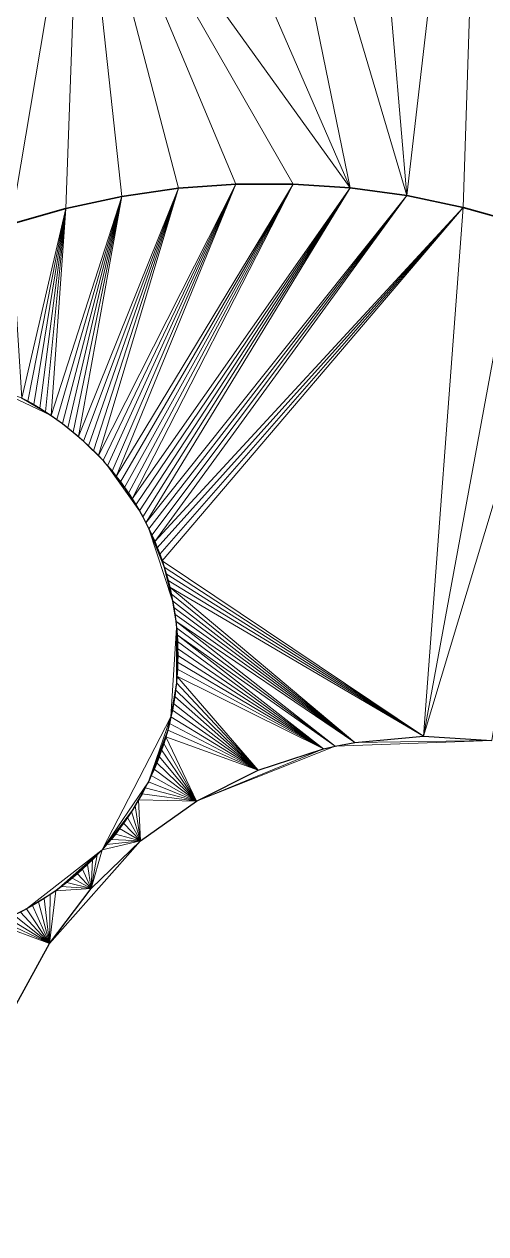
# Model space of a CAD drawing. Header units: metres. Extents: x 246428 to 246884, y 7418966 to 7419490.
# Drawn here: x 246845.54 to 246852.26, y 7419391.29 to 7419408.86 of the extents above; entities that cross this region are included whole.
import ezdxf

# ---------------------------------------------------------------- set-up
doc = ezdxf.new("R2010")
doc.units = ezdxf.units.M
doc.linetypes.add('blank name', pattern=[0])
doc.linetypes.add('HIDDEN', pattern=[9.525, 6.35, -3.175])
doc.layers.add('_12D_UNMAPPED', color=7, linetype='Continuous')
doc.layers.add('GRADELINES', color=250, linetype='HIDDEN', lineweight=25)
doc.layers.add('KERB_LIP', color=7, linetype='Continuous', lineweight=35, true_color=0x5fd2ff)

msp = doc.modelspace()

# ---------------------------------------------------------------- linework, layer by layer
at = {"layer": '_12D_UNMAPPED', "color": 3, "linetype": 'blank name', "lineweight": 0}
for points in [[(246852.257, 7419416.289, 36.456), (246851.11, 7419406.371, 36.508), (246850.281, 7419416.052, 36.438)], [(246851.926, 7419406.2, 36.518), (246851.11, 7419406.371, 36.508), (246852.257, 7419416.289, 36.456)], [(246852.727, 7419405.974, 36.527), (246851.926, 7419406.2, 36.518), (246852.257, 7419416.289, 36.456)], [(246853.511, 7419405.692, 36.537), (246852.727, 7419405.974, 36.527), (246852.257, 7419416.289, 36.456)], [(246853.511, 7419405.692, 36.537), (246852.257, 7419416.289, 36.456), (246852.257, 7419416.289, 36.456)], [(246850.281, 7419416.052, 36.438), (246851.11, 7419406.371, 36.508), (246848.504, 7419415.157, 36.426)], [(246848.504, 7419415.157, 36.426), (246850.285, 7419406.484, 36.499), (246847.137, 7419413.71, 36.422)], [(246851.11, 7419406.371, 36.508), (246850.285, 7419406.484, 36.499), (246848.504, 7419415.157, 36.426)], [(246850.285, 7419406.484, 36.499), (246846.359, 7419411.938, 36.425), (246847.137, 7419413.71, 36.422)], [(246840.724, 7419408.846, 36.389), (246840.679, 7419409.113, 36.386), (246846.359, 7419411.938, 36.425)], [(246845.349, 7419405.955, 36.453), (246840.724, 7419408.846, 36.389), (246846.359, 7419411.938, 36.425)], [(246846.15, 7419406.186, 36.46), (246845.349, 7419405.955, 36.453), (246846.359, 7419411.938, 36.425)], [(246846.964, 7419406.36, 36.467), (246846.15, 7419406.186, 36.46), (246846.359, 7419411.938, 36.425)], [(246850.285, 7419406.484, 36.499), (246849.453, 7419406.54, 36.491), (246846.359, 7419411.938, 36.425)], [(246847.789, 7419406.478, 36.474), (246846.964, 7419406.36, 36.467), (246846.359, 7419411.938, 36.425)], [(246849.453, 7419406.54, 36.491), (246848.62, 7419406.538, 36.483), (246846.359, 7419411.938, 36.425)], [(246848.62, 7419406.538, 36.483), (246847.789, 7419406.478, 36.474), (246846.359, 7419411.938, 36.425)], [(246846.622, 7419402.594, 37.006), (246848.62, 7419406.538, 36.483), (246846.69, 7419402.521, 37.007)], [(246847.789, 7419406.478, 36.474), (246848.62, 7419406.538, 36.483), (246846.622, 7419402.594, 37.006)], [(246846.69, 7419402.521, 37.007), (246848.62, 7419406.538, 36.483), (246846.756, 7419402.446, 37.009)], [(246846.756, 7419402.446, 37.009), (246848.62, 7419406.538, 36.483), (246846.821, 7419402.369, 37.01)], [(246846.821, 7419402.369, 37.01), (246848.62, 7419406.538, 36.483), (246846.883, 7419402.291, 37.011)], [(246848.62, 7419406.538, 36.483), (246849.453, 7419406.54, 36.491), (246846.883, 7419402.291, 37.011)], [(246846.883, 7419402.291, 37.011), (246849.453, 7419406.54, 36.491), (246846.944, 7419402.212, 37.013)], [(246846.944, 7419402.212, 37.013), (246849.453, 7419406.54, 36.491), (246847.003, 7419402.131, 37.014)], [(246847.003, 7419402.131, 37.014), (246849.453, 7419406.54, 36.491), (246847.06, 7419402.049, 37.015)], [(246847.06, 7419402.049, 37.015), (246849.453, 7419406.54, 36.491), (246847.114, 7419401.965, 37.016)], [(246849.453, 7419406.54, 36.491), (246850.285, 7419406.484, 36.499), (246847.114, 7419401.965, 37.016)], [(246845.938, 7419403.176, 36.992), (246846.964, 7419406.36, 36.467), (246846.02, 7419403.118, 36.994)], [(246846.15, 7419406.186, 36.46), (246846.964, 7419406.36, 36.467), (246845.938, 7419403.176, 36.992)], [(246846.02, 7419403.118, 36.994), (246846.964, 7419406.36, 36.467), (246846.1, 7419403.059, 36.996)], [(246846.1, 7419403.059, 36.996), (246846.964, 7419406.36, 36.467), (246846.179, 7419402.998, 36.997)], [(246846.179, 7419402.998, 36.997), (246846.964, 7419406.36, 36.467), (246846.257, 7419402.935, 36.999)], [(246846.257, 7419402.935, 36.999), (246846.964, 7419406.36, 36.467), (246846.333, 7419402.87, 37)], [(246846.964, 7419406.36, 36.467), (246847.789, 7419406.478, 36.474), (246846.333, 7419402.87, 37)], [(246846.333, 7419402.87, 37), (246847.789, 7419406.478, 36.474), (246846.408, 7419402.804, 37.002)], [(246846.408, 7419402.804, 37.002), (246847.789, 7419406.478, 36.474), (246846.481, 7419402.736, 37.003)], [(246846.481, 7419402.736, 37.003), (246847.789, 7419406.478, 36.474), (246846.552, 7419402.666, 37.005)], [(246846.552, 7419402.666, 37.005), (246847.789, 7419406.478, 36.474), (246846.622, 7419402.594, 37.006)], [(246847.114, 7419401.965, 37.016), (246850.285, 7419406.484, 36.499), (246847.167, 7419401.88, 37.018)], [(246847.167, 7419401.88, 37.018), (246850.285, 7419406.484, 36.499), (246847.218, 7419401.794, 37.019)], [(246847.218, 7419401.794, 37.019), (246850.285, 7419406.484, 36.499), (246847.267, 7419401.707, 37.02)], [(246847.267, 7419401.707, 37.02), (246850.285, 7419406.484, 36.499), (246847.314, 7419401.618, 37.021)], [(246850.285, 7419406.484, 36.499), (246851.11, 7419406.371, 36.508), (246847.314, 7419401.618, 37.021)], [(246847.314, 7419401.618, 37.021), (246851.11, 7419406.371, 36.508), (246847.358, 7419401.529, 37.022)], [(246847.358, 7419401.529, 37.022), (246851.11, 7419406.371, 36.508), (246847.401, 7419401.438, 37.023)], [(246847.401, 7419401.438, 37.023), (246851.11, 7419406.371, 36.508), (246847.441, 7419401.347, 37.024)], [(246851.11, 7419406.371, 36.508), (246851.926, 7419406.2, 36.518), (246847.441, 7419401.347, 37.024)], [(246845.349, 7419405.955, 36.453), (246846.15, 7419406.186, 36.46), (246845.508, 7419403.431, 36.984)], [(246845.508, 7419403.431, 36.984), (246846.15, 7419406.186, 36.46), (246845.597, 7419403.384, 36.986)], [(246845.597, 7419403.384, 36.986), (246846.15, 7419406.186, 36.46), (246845.684, 7419403.335, 36.988)], [(246845.684, 7419403.335, 36.988), (246846.15, 7419406.186, 36.46), (246845.77, 7419403.284, 36.989)], [(246845.77, 7419403.284, 36.989), (246846.15, 7419406.186, 36.46), (246845.854, 7419403.231, 36.991)], [(246845.854, 7419403.231, 36.991), (246846.15, 7419406.186, 36.46), (246845.938, 7419403.176, 36.992)], [(246847.441, 7419401.347, 37.024), (246851.926, 7419406.2, 36.518), (246847.479, 7419401.254, 37.025)], [(246847.479, 7419401.254, 37.025), (246851.926, 7419406.2, 36.518), (246847.515, 7419401.161, 37.026)], [(246847.515, 7419401.161, 37.026), (246851.926, 7419406.2, 36.518), (246847.548, 7419401.067, 37.027)], [(246851.926, 7419406.2, 36.518), (246851.348, 7419398.518, 37.098), (246847.548, 7419401.067, 37.027)], [(246851.926, 7419406.2, 36.518), (246852.727, 7419405.974, 36.527), (246851.348, 7419398.518, 37.098)], [(246852.727, 7419405.974, 36.527), (246853.511, 7419405.692, 36.537), (246851.348, 7419398.518, 37.098)], [(246851.348, 7419398.518, 37.098), (246853.511, 7419405.692, 36.537), (246852.345, 7419398.458, 37.114)], [(246844.767, 7419403.73, 36.971), (246845.508, 7419403.431, 36.984), (246845.938, 7419403.176, 36.992)], [(246845.508, 7419403.431, 36.984), (246845.597, 7419403.384, 36.986), (246845.684, 7419403.335, 36.988)], [(246845.508, 7419403.431, 36.984), (246845.684, 7419403.335, 36.988), (246845.938, 7419403.176, 36.992)], [(246845.684, 7419403.335, 36.988), (246845.854, 7419403.231, 36.991), (246845.938, 7419403.176, 36.992)], [(246845.684, 7419403.335, 36.988), (246845.77, 7419403.284, 36.989), (246845.854, 7419403.231, 36.991)], [(246845.938, 7419403.176, 36.992), (246846.02, 7419403.118, 36.994), (246846.1, 7419403.059, 36.996)], [(246846.1, 7419403.059, 36.996), (246846.179, 7419402.998, 36.997), (246846.333, 7419402.87, 37)], [(246846.1, 7419403.059, 36.996), (246846.333, 7419402.87, 37), (246846.408, 7419402.804, 37.002)], [(246846.179, 7419402.998, 36.997), (246846.257, 7419402.935, 36.999), (246846.333, 7419402.87, 37)], [(246846.408, 7419402.804, 37.002), (246846.481, 7419402.736, 37.003), (246846.69, 7419402.521, 37.007)], [(246846.481, 7419402.736, 37.003), (246846.552, 7419402.666, 37.005), (246846.622, 7419402.594, 37.006)], [(246846.481, 7419402.736, 37.003), (246846.622, 7419402.594, 37.006), (246846.69, 7419402.521, 37.007)], [(246846.756, 7419402.446, 37.009), (246846.944, 7419402.212, 37.013), (246847.003, 7419402.131, 37.014)], [(246846.756, 7419402.446, 37.009), (246846.821, 7419402.369, 37.01), (246846.944, 7419402.212, 37.013)], [(246846.756, 7419402.446, 37.009), (246847.003, 7419402.131, 37.014), (246847.218, 7419401.794, 37.019)], [(246846.821, 7419402.369, 37.01), (246846.883, 7419402.291, 37.011), (246846.944, 7419402.212, 37.013)], [(246847.003, 7419402.131, 37.014), (246847.06, 7419402.049, 37.015), (246847.218, 7419401.794, 37.019)], [(246847.06, 7419402.049, 37.015), (246847.114, 7419401.965, 37.016), (246847.218, 7419401.794, 37.019)], [(246847.114, 7419401.965, 37.016), (246847.167, 7419401.88, 37.018), (246847.218, 7419401.794, 37.019)], [(246847.358, 7419401.529, 37.022), (246847.401, 7419401.438, 37.023), (246847.441, 7419401.347, 37.024)], [(246847.358, 7419401.529, 37.022), (246847.441, 7419401.347, 37.024), (246847.515, 7419401.161, 37.026)], [(246847.358, 7419401.529, 37.022), (246847.515, 7419401.161, 37.026), (246847.58, 7419400.972, 37.028)], [(246847.358, 7419401.529, 37.022), (246847.58, 7419400.972, 37.028), (246847.702, 7419400.487, 37.032)], [(246847.441, 7419401.347, 37.024), (246847.479, 7419401.254, 37.025), (246847.515, 7419401.161, 37.026)], [(246847.515, 7419401.161, 37.026), (246847.548, 7419401.067, 37.027), (246847.58, 7419400.972, 37.028)], [(246847.548, 7419401.067, 37.027), (246851.348, 7419398.518, 37.098), (246847.58, 7419400.972, 37.028)], [(246847.58, 7419400.972, 37.028), (246847.636, 7419400.78, 37.03), (246847.702, 7419400.487, 37.032)], [(246847.58, 7419400.972, 37.028), (246851.348, 7419398.518, 37.098), (246847.609, 7419400.876, 37.029)], [(246847.58, 7419400.972, 37.028), (246847.609, 7419400.876, 37.029), (246847.636, 7419400.78, 37.03)], [(246847.609, 7419400.876, 37.029), (246851.348, 7419398.518, 37.098), (246847.636, 7419400.78, 37.03)], [(246847.636, 7419400.78, 37.03), (246851.348, 7419398.518, 37.098), (246847.66, 7419400.683, 37.03)], [(246847.636, 7419400.78, 37.03), (246847.66, 7419400.683, 37.03), (246847.682, 7419400.585, 37.031)], [(246847.636, 7419400.78, 37.03), (246847.682, 7419400.585, 37.031), (246847.702, 7419400.487, 37.032)], [(246847.66, 7419400.683, 37.03), (246850.353, 7419398.427, 37.081), (246847.682, 7419400.585, 37.031)], [(246851.348, 7419398.518, 37.098), (246850.353, 7419398.427, 37.081), (246847.66, 7419400.683, 37.03)], [(246847.682, 7419400.585, 37.031), (246850.353, 7419398.427, 37.081), (246847.702, 7419400.487, 37.032)], [(246847.702, 7419400.487, 37.032), (246850.353, 7419398.427, 37.081), (246847.72, 7419400.389, 37.032)], [(246847.702, 7419400.487, 37.032), (246847.72, 7419400.389, 37.032), (246847.735, 7419400.29, 37.033)], [(246847.702, 7419400.487, 37.032), (246847.735, 7419400.29, 37.033), (246847.748, 7419400.191, 37.034)], [(246847.72, 7419400.389, 37.032), (246850.353, 7419398.427, 37.081), (246847.735, 7419400.29, 37.033)], [(246847.735, 7419400.29, 37.033), (246850.353, 7419398.427, 37.081), (246847.748, 7419400.191, 37.034)], [(246850.353, 7419398.427, 37.081), (246850.064, 7419398.372, 37.077), (246847.748, 7419400.191, 37.034)], [(246847.748, 7419400.191, 37.034), (246850.064, 7419398.372, 37.077), (246847.758, 7419400.091, 37.034)], [(246847.758, 7419400.091, 37.034), (246847.756, 7419399.292, 37.037), (246847.678, 7419398.799, 37.038)], [(246847.758, 7419400.091, 37.034), (246847.775, 7419399.792, 37.036), (246847.756, 7419399.292, 37.037)], [(246847.758, 7419400.091, 37.034), (246850.064, 7419398.372, 37.077), (246847.766, 7419399.991, 37.035)], [(246847.758, 7419400.091, 37.034), (246847.766, 7419399.991, 37.035), (246847.772, 7419399.892, 37.035)], [(246847.758, 7419400.091, 37.034), (246847.772, 7419399.892, 37.035), (246847.775, 7419399.792, 37.036)], [(246847.766, 7419399.991, 37.035), (246849.894, 7419398.333, 37.074), (246847.772, 7419399.892, 37.035)], [(246850.064, 7419398.372, 37.077), (246849.894, 7419398.333, 37.074), (246847.766, 7419399.991, 37.035)], [(246847.772, 7419399.892, 37.035), (246849.894, 7419398.333, 37.074), (246847.775, 7419399.792, 37.036)], [(246847.775, 7419399.792, 37.036), (246847.776, 7419399.692, 37.036), (246847.756, 7419399.292, 37.037)], [(246847.776, 7419399.692, 37.036), (246847.775, 7419399.592, 37.036), (246847.756, 7419399.292, 37.037)], [(246847.775, 7419399.792, 37.036), (246849.894, 7419398.333, 37.074), (246847.776, 7419399.692, 37.036)], [(246847.776, 7419399.692, 37.036), (246849.894, 7419398.333, 37.074), (246847.775, 7419399.592, 37.036)], [(246847.775, 7419399.592, 37.036), (246847.771, 7419399.492, 37.037), (246847.756, 7419399.292, 37.037)], [(246847.771, 7419399.492, 37.037), (246847.765, 7419399.392, 37.037), (246847.756, 7419399.292, 37.037)], [(246847.771, 7419399.492, 37.037), (246849.894, 7419398.333, 37.074), (246847.765, 7419399.392, 37.037)], [(246847.775, 7419399.592, 37.036), (246849.894, 7419398.333, 37.074), (246847.771, 7419399.492, 37.037)], [(246847.756, 7419399.292, 37.037), (246847.732, 7419399.094, 37.038), (246847.678, 7419398.799, 37.038)], [(246847.756, 7419399.292, 37.037), (246847.745, 7419399.193, 37.038), (246847.732, 7419399.094, 37.038)], [(246847.756, 7419399.292, 37.037), (246848.944, 7419398.024, 37.059), (246847.745, 7419399.193, 37.038)], [(246847.765, 7419399.392, 37.037), (246848.944, 7419398.024, 37.059), (246847.756, 7419399.292, 37.037)], [(246849.894, 7419398.333, 37.074), (246848.944, 7419398.024, 37.059), (246847.765, 7419399.392, 37.037)], [(246847.745, 7419399.193, 37.038), (246848.944, 7419398.024, 37.059), (246847.732, 7419399.094, 37.038)], [(246847.732, 7419399.094, 37.038), (246847.716, 7419398.995, 37.038), (246847.678, 7419398.799, 37.038)], [(246847.716, 7419398.995, 37.038), (246847.698, 7419398.897, 37.038), (246847.678, 7419398.799, 37.038)], [(246847.716, 7419398.995, 37.038), (246848.944, 7419398.024, 37.059), (246847.698, 7419398.897, 37.038)], [(246847.732, 7419399.094, 37.038), (246848.944, 7419398.024, 37.059), (246847.716, 7419398.995, 37.038)], [(246847.678, 7419398.799, 37.038), (246847.349, 7419397.857, 37.033), (246846.676, 7419396.868, 37.023)], [(246847.678, 7419398.799, 37.038), (246847.63, 7419398.605, 37.037), (246847.349, 7419397.857, 37.033)], [(246847.678, 7419398.799, 37.038), (246847.655, 7419398.701, 37.037), (246847.63, 7419398.605, 37.037)], [(246847.678, 7419398.799, 37.038), (246848.944, 7419398.024, 37.059), (246847.655, 7419398.701, 37.037)], [(246847.698, 7419398.897, 37.038), (246848.944, 7419398.024, 37.059), (246847.678, 7419398.799, 37.038)], [(246847.63, 7419398.605, 37.037), (246847.603, 7419398.508, 37.037), (246847.349, 7419397.857, 37.033)], [(246847.63, 7419398.605, 37.037), (246848.944, 7419398.024, 37.059), (246847.603, 7419398.508, 37.037)], [(246847.655, 7419398.701, 37.037), (246848.944, 7419398.024, 37.059), (246847.63, 7419398.605, 37.037)], [(246847.603, 7419398.508, 37.037), (246847.541, 7419398.318, 37.036), (246847.349, 7419397.857, 37.033)], [(246847.603, 7419398.508, 37.037), (246847.573, 7419398.413, 37.036), (246847.541, 7419398.318, 37.036)], [(246847.603, 7419398.508, 37.037), (246848.051, 7419397.576, 37.045), (246847.573, 7419398.413, 37.036)], [(246848.944, 7419398.024, 37.059), (246848.051, 7419397.576, 37.045), (246847.603, 7419398.508, 37.037)], [(246850.353, 7419398.427, 37.081), (246852.345, 7419398.458, 37.114), (246850.064, 7419398.372, 37.077)], [(246850.353, 7419398.427, 37.081), (246851.348, 7419398.518, 37.098), (246852.345, 7419398.458, 37.114)], [(246847.541, 7419398.318, 37.036), (246847.471, 7419398.131, 37.035), (246847.349, 7419397.857, 37.033)], [(246847.541, 7419398.318, 37.036), (246847.507, 7419398.224, 37.035), (246847.471, 7419398.131, 37.035)], [(246847.541, 7419398.318, 37.036), (246848.051, 7419397.576, 37.045), (246847.507, 7419398.224, 37.035)], [(246847.573, 7419398.413, 37.036), (246848.051, 7419397.576, 37.045), (246847.541, 7419398.318, 37.036)], [(246848.051, 7419397.576, 37.045), (246849.894, 7419398.333, 37.074), (246850.064, 7419398.372, 37.077)], [(246848.051, 7419397.576, 37.045), (246848.944, 7419398.024, 37.059), (246849.894, 7419398.333, 37.074)], [(246847.471, 7419398.131, 37.035), (246847.392, 7419397.947, 37.034), (246847.349, 7419397.857, 37.033)], [(246847.471, 7419398.131, 37.035), (246847.432, 7419398.039, 37.034), (246847.392, 7419397.947, 37.034)], [(246847.471, 7419398.131, 37.035), (246848.051, 7419397.576, 37.045), (246847.432, 7419398.039, 37.034)], [(246847.507, 7419398.224, 37.035), (246848.051, 7419397.576, 37.045), (246847.471, 7419398.131, 37.035)], [(246847.392, 7419397.947, 37.034), (246848.051, 7419397.576, 37.045), (246847.349, 7419397.857, 37.033)], [(246847.432, 7419398.039, 37.034), (246848.051, 7419397.576, 37.045), (246847.392, 7419397.947, 37.034)], [(246847.349, 7419397.857, 37.033), (246847.103, 7419397.422, 37.029), (246846.676, 7419396.868, 37.023)], [(246847.349, 7419397.857, 37.033), (246847.156, 7419397.507, 37.03), (246847.103, 7419397.422, 37.029)], [(246847.349, 7419397.857, 37.033), (246847.304, 7419397.768, 37.032), (246847.156, 7419397.507, 37.03)], [(246847.304, 7419397.768, 37.032), (246847.257, 7419397.679, 37.032), (246847.156, 7419397.507, 37.03)], [(246847.304, 7419397.768, 37.032), (246848.051, 7419397.576, 37.045), (246847.257, 7419397.679, 37.032)], [(246847.349, 7419397.857, 37.033), (246848.051, 7419397.576, 37.045), (246847.304, 7419397.768, 37.032)], [(246847.257, 7419397.679, 37.032), (246847.208, 7419397.592, 37.031), (246847.156, 7419397.507, 37.03)], [(246847.208, 7419397.592, 37.031), (246847.236, 7419396.998, 37.032), (246847.156, 7419397.507, 37.03)], [(246847.257, 7419397.679, 37.032), (246848.051, 7419397.576, 37.045), (246847.208, 7419397.592, 37.031)], [(246848.051, 7419397.576, 37.045), (246847.236, 7419396.998, 37.032), (246847.208, 7419397.592, 37.031)], [(246847.103, 7419397.422, 37.029), (246847.048, 7419397.339, 37.028), (246846.676, 7419396.868, 37.023)], [(246847.103, 7419397.422, 37.029), (246847.236, 7419396.998, 37.032), (246847.048, 7419397.339, 37.028)], [(246847.156, 7419397.507, 37.03), (246847.236, 7419396.998, 37.032), (246847.103, 7419397.422, 37.029)], [(246847.048, 7419397.339, 37.028), (246846.99, 7419397.257, 37.028), (246846.676, 7419396.868, 37.023)], [(246846.99, 7419397.257, 37.028), (246846.931, 7419397.176, 37.027), (246846.676, 7419396.868, 37.023)], [(246846.99, 7419397.257, 37.028), (246847.236, 7419396.998, 37.032), (246846.931, 7419397.176, 37.027)], [(246847.048, 7419397.339, 37.028), (246847.236, 7419396.998, 37.032), (246846.99, 7419397.257, 37.028)], [(246846.931, 7419397.176, 37.027), (246846.807, 7419397.019, 37.025), (246846.676, 7419396.868, 37.023)], [(246846.807, 7419397.019, 37.025), (246846.742, 7419396.943, 37.024), (246846.676, 7419396.868, 37.023)], [(246846.807, 7419397.019, 37.025), (246847.236, 7419396.998, 37.032), (246846.742, 7419396.943, 37.024)], [(246846.931, 7419397.176, 37.027), (246846.87, 7419397.097, 37.026), (246846.807, 7419397.019, 37.025)], [(246846.87, 7419397.097, 37.026), (246847.236, 7419396.998, 37.032), (246846.807, 7419397.019, 37.025)], [(246846.931, 7419397.176, 37.027), (246847.236, 7419396.998, 37.032), (246846.87, 7419397.097, 37.026)], [(246846.676, 7419396.868, 37.023), (246846.002, 7419396.274, 37.012), (246845.578, 7419396.01, 37.005)], [(246845.912, 7419395.509, 37.011), (246846.517, 7419396.304, 37.02), (246847.236, 7419396.998, 37.032)], [(246846.676, 7419396.868, 37.023), (246846.537, 7419396.724, 37.021), (246846.002, 7419396.274, 37.012)], [(246847.236, 7419396.998, 37.032), (246846.517, 7419396.304, 37.02), (246846.676, 7419396.868, 37.023)], [(246846.676, 7419396.868, 37.023), (246846.517, 7419396.304, 37.02), (246846.607, 7419396.795, 37.022)], [(246846.676, 7419396.868, 37.023), (246846.607, 7419396.795, 37.022), (246846.537, 7419396.724, 37.021)], [(246846.742, 7419396.943, 37.024), (246847.236, 7419396.998, 37.032), (246846.676, 7419396.868, 37.023)], [(246846.537, 7419396.724, 37.021), (246846.466, 7419396.654, 37.019), (246846.002, 7419396.274, 37.012)], [(246846.537, 7419396.724, 37.021), (246846.517, 7419396.304, 37.02), (246846.466, 7419396.654, 37.019)], [(246846.607, 7419396.795, 37.022), (246846.517, 7419396.304, 37.02), (246846.537, 7419396.724, 37.021)], [(246846.466, 7419396.654, 37.019), (246846.392, 7419396.586, 37.018), (246846.002, 7419396.274, 37.012)], [(246846.392, 7419396.586, 37.018), (246846.241, 7419396.456, 37.016), (246846.002, 7419396.274, 37.012)], [(246846.392, 7419396.586, 37.018), (246846.317, 7419396.52, 37.017), (246846.241, 7419396.456, 37.016)], [(246846.317, 7419396.52, 37.017), (246846.517, 7419396.304, 37.02), (246846.241, 7419396.456, 37.016)], [(246846.392, 7419396.586, 37.018), (246846.517, 7419396.304, 37.02), (246846.317, 7419396.52, 37.017)], [(246846.466, 7419396.654, 37.019), (246846.517, 7419396.304, 37.02), (246846.392, 7419396.586, 37.018)], [(246846.241, 7419396.456, 37.016), (246846.163, 7419396.393, 37.015), (246846.002, 7419396.274, 37.012)], [(246846.163, 7419396.393, 37.015), (246846.083, 7419396.333, 37.013), (246846.002, 7419396.274, 37.012)], [(246846.083, 7419396.333, 37.013), (246846.517, 7419396.304, 37.02), (246846.002, 7419396.274, 37.012)], [(246846.163, 7419396.393, 37.015), (246846.517, 7419396.304, 37.02), (246846.083, 7419396.333, 37.013)], [(246846.241, 7419396.456, 37.016), (246846.517, 7419396.304, 37.02), (246846.163, 7419396.393, 37.015)], [(246846.002, 7419396.274, 37.012), (246845.665, 7419396.059, 37.007), (246845.578, 7419396.01, 37.005)], [(246846.002, 7419396.274, 37.012), (246845.92, 7419396.217, 37.011), (246845.665, 7419396.059, 37.007)], [(246845.92, 7419396.217, 37.011), (246845.836, 7419396.162, 37.009), (246845.665, 7419396.059, 37.007)], [(246845.836, 7419396.162, 37.009), (246845.751, 7419396.11, 37.008), (246845.665, 7419396.059, 37.007)], [(246845.836, 7419396.162, 37.009), (246845.912, 7419395.509, 37.011), (246845.751, 7419396.11, 37.008)], [(246845.92, 7419396.217, 37.011), (246845.912, 7419395.509, 37.011), (246845.836, 7419396.162, 37.009)], [(246846.517, 7419396.304, 37.02), (246845.912, 7419395.509, 37.011), (246846.002, 7419396.274, 37.012)], [(246846.002, 7419396.274, 37.012), (246845.912, 7419395.509, 37.011), (246845.92, 7419396.217, 37.011)], [(246845.578, 7419396.01, 37.005), (246845.489, 7419395.964, 37.004), (246845.125, 7419395.799, 36.998)], [(246845.489, 7419395.964, 37.004), (246845.912, 7419395.509, 37.011), (246845.4, 7419395.919, 37.003)], [(246845.578, 7419396.01, 37.005), (246845.912, 7419395.509, 37.011), (246845.489, 7419395.964, 37.004)], [(246845.665, 7419396.059, 37.007), (246845.912, 7419395.509, 37.011), (246845.578, 7419396.01, 37.005)], [(246845.751, 7419396.11, 37.008), (246845.912, 7419395.509, 37.011), (246845.665, 7419396.059, 37.007)], [(246845.218, 7419395.837, 37), (246845.912, 7419395.509, 37.011), (246845.125, 7419395.799, 36.998)], [(246845.912, 7419395.509, 37.011), (246845.433, 7419394.632, 37.004), (246845.125, 7419395.799, 36.998)], [(246845.309, 7419395.877, 37.001), (246845.912, 7419395.509, 37.011), (246845.218, 7419395.837, 37)], [(246845.4, 7419395.919, 37.003), (246845.912, 7419395.509, 37.011), (246845.309, 7419395.877, 37.001)]]:
    msp.add_3dface(points, dxfattribs=at)
at = {"layer": 'GRADELINES'}
for points in [[(246845.508, 7419403.431, 36.984), (246845.597, 7419403.384, 36.986), (246845.597, 7419403.384, 36.986), (246845.684, 7419403.335, 36.988), (246845.684, 7419403.335, 36.988), (246845.77, 7419403.284, 36.989), (246845.77, 7419403.284, 36.989), (246845.854, 7419403.231, 36.991), (246845.854, 7419403.231, 36.991), (246845.938, 7419403.176, 36.992), (246845.938, 7419403.176, 36.992), (246846.02, 7419403.118, 36.994), (246846.02, 7419403.118, 36.994), (246846.1, 7419403.059, 36.996), (246846.1, 7419403.059, 36.996), (246846.179, 7419402.998, 36.997), (246846.179, 7419402.998, 36.997), (246846.257, 7419402.935, 36.999), (246846.257, 7419402.935, 36.999), (246846.333, 7419402.87, 37), (246846.333, 7419402.87, 37), (246846.408, 7419402.804, 37.002), (246846.408, 7419402.804, 37.002), (246846.481, 7419402.736, 37.003), (246846.481, 7419402.736, 37.003), (246846.552, 7419402.666, 37.005), (246846.552, 7419402.666, 37.005), (246846.622, 7419402.594, 37.006), (246846.622, 7419402.594, 37.006), (246846.69, 7419402.521, 37.007), (246846.69, 7419402.521, 37.007), (246846.712, 7419402.496, 37.008), (246846.756, 7419402.446, 37.009), (246846.756, 7419402.446, 37.009), (246846.821, 7419402.369, 37.01), (246846.821, 7419402.369, 37.01), (246846.883, 7419402.291, 37.011), (246846.883, 7419402.291, 37.011), (246846.944, 7419402.212, 37.013), (246846.944, 7419402.212, 37.013), (246847.003, 7419402.131, 37.014), (246847.003, 7419402.131, 37.014), (246847.06, 7419402.049, 37.015), (246847.06, 7419402.049, 37.015), (246847.114, 7419401.965, 37.016), (246847.114, 7419401.965, 37.016), (246847.167, 7419401.88, 37.018), (246847.167, 7419401.88, 37.018), (246847.218, 7419401.794, 37.019), (246847.218, 7419401.794, 37.019), (246847.267, 7419401.707, 37.02), (246847.267, 7419401.707, 37.02), (246847.314, 7419401.618, 37.021), (246847.314, 7419401.618, 37.021), (246847.358, 7419401.529, 37.022), (246847.358, 7419401.529, 37.022), (246847.401, 7419401.438, 37.023), (246847.401, 7419401.438, 37.023), (246847.441, 7419401.347, 37.024), (246847.441, 7419401.347, 37.024), (246847.479, 7419401.254, 37.025), (246847.479, 7419401.254, 37.025), (246847.515, 7419401.161, 37.026), (246847.515, 7419401.161, 37.026), (246847.548, 7419401.067, 37.027), (246847.548, 7419401.067, 37.027), (246847.58, 7419400.972, 37.028), (246847.58, 7419400.972, 37.028), (246847.609, 7419400.876, 37.029), (246847.609, 7419400.876, 37.029), (246847.636, 7419400.78, 37.03), (246847.636, 7419400.78, 37.03), (246847.66, 7419400.683, 37.03), (246847.66, 7419400.683, 37.03), (246847.682, 7419400.585, 37.031), (246847.682, 7419400.585, 37.031), (246847.702, 7419400.487, 37.032), (246847.702, 7419400.487, 37.032), (246847.72, 7419400.389, 37.032), (246847.72, 7419400.389, 37.032), (246847.735, 7419400.29, 37.033), (246847.735, 7419400.29, 37.033), (246847.748, 7419400.191, 37.034), (246847.748, 7419400.191, 37.034), (246847.758, 7419400.091, 37.034), (246847.758, 7419400.091, 37.034), (246847.766, 7419399.991, 37.035), (246847.766, 7419399.991, 37.035), (246847.772, 7419399.892, 37.035), (246847.772, 7419399.892, 37.035), (246847.775, 7419399.792, 37.036), (246847.775, 7419399.792, 37.036), (246847.776, 7419399.692, 37.036), (246847.776, 7419399.692, 37.036), (246847.775, 7419399.592, 37.036), (246847.775, 7419399.592, 37.036), (246847.771, 7419399.492, 37.037), (246847.771, 7419399.492, 37.037), (246847.767, 7419399.425, 37.037), (246847.765, 7419399.392, 37.037), (246847.765, 7419399.392, 37.037), (246847.756, 7419399.292, 37.037), (246847.756, 7419399.292, 37.037), (246847.745, 7419399.193, 37.038), (246847.745, 7419399.193, 37.038), (246847.732, 7419399.094, 37.038), (246847.732, 7419399.094, 37.038), (246847.716, 7419398.995, 37.038), (246847.716, 7419398.995, 37.038), (246847.698, 7419398.897, 37.038), (246847.698, 7419398.897, 37.038), (246847.678, 7419398.799, 37.038), (246847.678, 7419398.799, 37.038), (246847.655, 7419398.701, 37.037), (246847.655, 7419398.701, 37.037), (246847.63, 7419398.605, 37.037), (246847.63, 7419398.605, 37.037), (246847.603, 7419398.508, 37.037), (246847.603, 7419398.508, 37.037), (246847.573, 7419398.413, 37.036), (246847.573, 7419398.413, 37.036), (246847.541, 7419398.318, 37.036), (246847.541, 7419398.318, 37.036), (246847.507, 7419398.224, 37.035), (246847.507, 7419398.224, 37.035), (246847.471, 7419398.131, 37.035), (246847.471, 7419398.131, 37.035), (246847.432, 7419398.039, 37.034), (246847.432, 7419398.039, 37.034), (246847.392, 7419397.947, 37.034), (246847.392, 7419397.947, 37.034), (246847.349, 7419397.857, 37.033), (246847.349, 7419397.857, 37.033), (246847.334, 7419397.827, 37.033), (246847.304, 7419397.768, 37.032), (246847.304, 7419397.768, 37.032), (246847.257, 7419397.679, 37.032), (246847.257, 7419397.679, 37.032), (246847.208, 7419397.592, 37.031), (246847.208, 7419397.592, 37.031), (246847.156, 7419397.507, 37.03), (246847.156, 7419397.507, 37.03), (246847.103, 7419397.422, 37.029), (246847.103, 7419397.422, 37.029), (246847.048, 7419397.339, 37.028), (246847.048, 7419397.339, 37.028), (246846.99, 7419397.257, 37.028), (246846.99, 7419397.257, 37.028), (246846.931, 7419397.176, 37.027), (246846.931, 7419397.176, 37.027), (246846.87, 7419397.097, 37.026), (246846.87, 7419397.097, 37.026), (246846.807, 7419397.019, 37.025), (246846.807, 7419397.019, 37.025), (246846.742, 7419396.943, 37.024), (246846.742, 7419396.943, 37.024), (246846.676, 7419396.868, 37.023), (246846.676, 7419396.868, 37.023), (246846.607, 7419396.795, 37.022), (246846.607, 7419396.795, 37.022), (246846.537, 7419396.724, 37.021), (246846.537, 7419396.724, 37.021), (246846.466, 7419396.654, 37.019), (246846.466, 7419396.654, 37.019), (246846.392, 7419396.586, 37.018), (246846.392, 7419396.586, 37.018), (246846.317, 7419396.52, 37.017), (246846.317, 7419396.52, 37.017), (246846.241, 7419396.456, 37.016), (246846.241, 7419396.456, 37.016), (246846.163, 7419396.393, 37.015), (246846.163, 7419396.393, 37.015), (246846.083, 7419396.333, 37.013), (246846.083, 7419396.333, 37.013), (246846.002, 7419396.274, 37.012), (246846.002, 7419396.274, 37.012), (246845.92, 7419396.217, 37.011), (246845.92, 7419396.217, 37.011), (246845.836, 7419396.162, 37.009), (246845.836, 7419396.162, 37.009), (246845.751, 7419396.11, 37.008), (246845.751, 7419396.11, 37.008), (246845.665, 7419396.059, 37.007), (246845.665, 7419396.059, 37.007), (246845.578, 7419396.01, 37.005), (246845.578, 7419396.01, 37.005), (246845.489, 7419395.964, 37.004)], [(246844.959, 7419390.722, 36.998), (246844.853, 7419391.715, 36.996), (246844.853, 7419391.715, 36.996), (246844.898, 7419392.713, 36.996), (246844.898, 7419392.713, 36.996), (246845.093, 7419393.693, 36.999), (246845.093, 7419393.693, 36.999), (246845.433, 7419394.632, 37.004), (246845.433, 7419394.632, 37.004), (246845.912, 7419395.509, 37.011), (246845.912, 7419395.509, 37.011), (246846.517, 7419396.304, 37.02), (246846.517, 7419396.304, 37.02), (246847.236, 7419396.998, 37.032), (246847.236, 7419396.998, 37.032), (246848.051, 7419397.576, 37.045), (246848.051, 7419397.576, 37.045), (246848.944, 7419398.024, 37.059), (246848.944, 7419398.024, 37.059), (246849.894, 7419398.333, 37.074), (246850.064, 7419398.372, 37.077), (246850.064, 7419398.372, 37.077), (246850.353, 7419398.427, 37.081)], [(246850.353, 7419398.427, 37.081), (246851.348, 7419398.518, 37.098), (246851.348, 7419398.518, 37.098), (246852.345, 7419398.458, 37.114)]]:
    msp.add_polyline3d(points, dxfattribs=at)
at = {"layer": 'KERB_LIP'}
msp.add_polyline3d([(246845.349, 7419405.955, 36.453), (246846.15, 7419406.186, 36.46), (246846.964, 7419406.36, 36.467), (246847.789, 7419406.478, 36.474), (246848.62, 7419406.538, 36.483), (246849.453, 7419406.54, 36.491), (246850.285, 7419406.484, 36.499), (246851.11, 7419406.371, 36.508), (246851.926, 7419406.2, 36.518), (246852.727, 7419405.974, 36.527)], dxfattribs=at)

doc.saveas('drawing.dxf')
